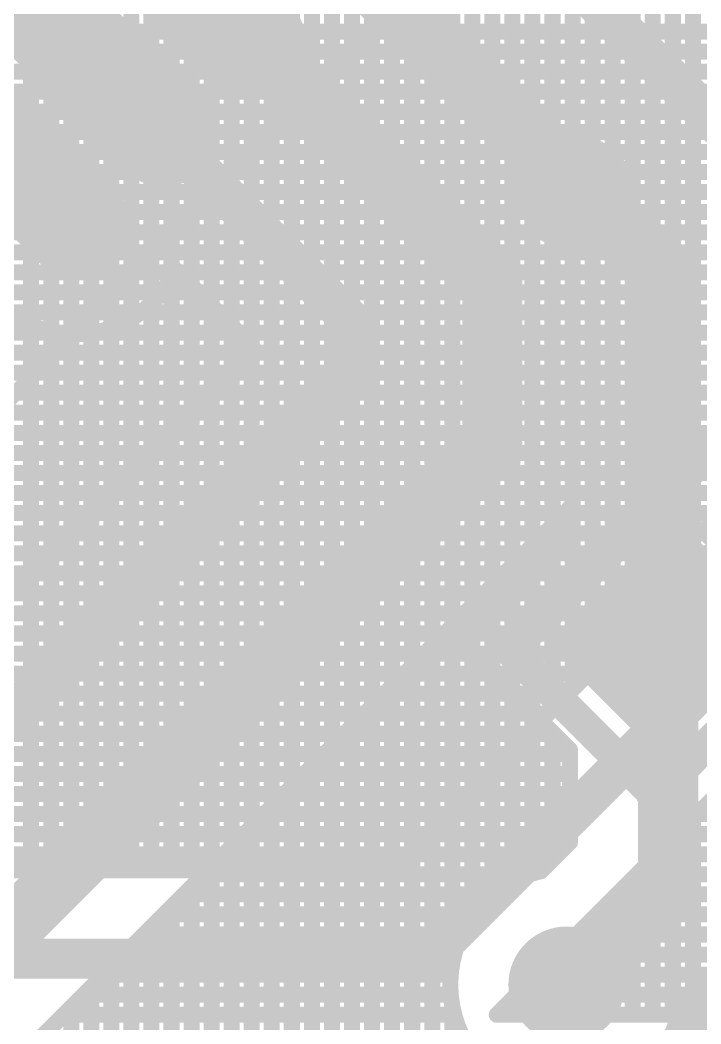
# Model space of a CAD drawing. Header units: millimetres. Extents: x 1.42 to 3.4, y 1.21 to 3.22.
# Drawn here: x 2.7572 to 2.927, y 1.5927 to 1.8429 of the extents above; entities that cross this region are included whole.
import ezdxf

# ---------------------------------------------------------------- set-up
doc = ezdxf.new("R2010")
doc.units = ezdxf.units.MM
doc.header["$MEASUREMENT"] = 0
for name, color, linetype in [('BottomLayer', 5, 'Continuous'), ('BottomSolder', 6, 'Continuous'), ('Mechanical15', 56, 'Continuous'), ('MultiLayer', 9, 'Continuous'), ('TopLayer', 1, 'Continuous'), ('TopOverlay', 2, 'Continuous'), ('TopPaste', 8, 'Continuous'), ('TopSolder', 216, 'Continuous'), ('ViaHoleLayer', 16, 'Continuous')]:
    doc.layers.add(name, color=color, linetype=linetype)

# ---------------------------------------------------------------- blocks, each defined once
blk = doc.blocks.new('XTAL1_1')
at = {"layer": 'TopOverlay', "const_width": 0.012}
blk.add_lwpolyline([(0.3, -0.06), (-0.1, -0.06)], dxfattribs=at)
blk = doc.blocks.new('C0603_18')
at = {"layer": 'TopLayer'}
for points in [[(-0.00992, -0.0175), (-0.00992, 0.0175), (-0.04992, -0.0175), (-0.04992, 0.0175)], [(0.04992, -0.0175), (0.04992, 0.0175), (0.00992, -0.0175), (0.00992, 0.0175)]]:
    blk.add_solid(points, dxfattribs=at)
at = {"layer": 'TopOverlay'}
for points, const_width in [([(0.06, 0.02559), (-0.06, 0.02559)], 0.00787), ([(-0.06, -0.02559), (-0.06, 0.02559)], 0.00787), ([(0.06, -0.02559), (0.06, 0.02559)], 0.00787), ([(-0.00394, -0.01181), (-0.00394, 0.00984)], 0.00591), ([(0.00394, -0.01181), (0.00394, 0.00984)], 0.00591), ([(0.06, -0.02559), (-0.06, -0.02559)], 0.00787)]:
    blk.add_lwpolyline(points, dxfattribs=dict(at, const_width=const_width))
for points, const_width in [([(-0.06197, 0.02559, 1), (-0.05803, 0.02559, 1)], 0.00394), ([(-0.06197, 0.02559, 1), (-0.05803, 0.02559, 1)], 0.00394), ([(0.05803, 0.02559, 1), (0.06197, 0.02559, 1)], 0.00394), ([(0.05803, 0.02559, 1), (0.06197, 0.02559, 1)], 0.00394), ([(-0.00541, 0.00984, 1), (-0.00246, 0.00984, 1)], 0.00295), ([(0.00246, 0.00984, 1), (0.00541, 0.00984, 1)], 0.00295), ([(-0.00541, -0.01181, 1), (-0.00246, -0.01181, 1)], 0.00295), ([(0.00246, -0.01181, 1), (0.00541, -0.01181, 1)], 0.00295), ([(-0.06197, -0.02559, 1), (-0.05803, -0.02559, 1)], 0.00394), ([(-0.06197, -0.02559, 1), (-0.05803, -0.02559, 1)], 0.00394), ([(0.05803, -0.02559, 1), (0.06197, -0.02559, 1)], 0.00394), ([(0.05803, -0.02559, 1), (0.06197, -0.02559, 1)], 0.00394)]:
    blk.add_lwpolyline(points, format="xyb", close=True, dxfattribs=dict(at, const_width=const_width))
at = {"layer": 'TopPaste'}
for points in [[(-0.00992, -0.0175), (-0.00992, 0.0175), (-0.04992, -0.0175), (-0.04992, 0.0175)], [(0.04992, -0.0175), (0.04992, 0.0175), (0.00992, -0.0175), (0.00992, 0.0175)]]:
    blk.add_solid(points, dxfattribs=at)
at = {"layer": 'TopSolder'}
for points in [[(-0.00742, -0.02), (-0.00742, 0.02), (-0.05242, -0.02), (-0.05242, 0.02)], [(0.05242, -0.02), (0.05242, 0.02), (0.00742, -0.02), (0.00742, 0.02)]]:
    blk.add_solid(points, dxfattribs=at)
blk = doc.blocks.new('44ML_N_21')
at = {"layer": 'Mechanical15', "const_width": 0.00394}
blk.add_lwpolyline([(-0.26575, -0.26575), (0.26575, -0.26575)], dxfattribs=at)
at = {"layer": 'TopLayer', "const_width": 0.02165}
for points in [[(-0.15748, -0.19882), (-0.15748, -0.24606)], [(-0.12598, -0.19882), (-0.12598, -0.24606)], [(-0.09449, -0.19882), (-0.09449, -0.24606)]]:
    blk.add_lwpolyline(points, dxfattribs=at)
at = {"layer": 'TopLayer', "const_width": 0.01083}
for points in [[(-0.1314, -0.19882, 1), (-0.12057, -0.19882, 1)], [(-0.16289, -0.24606, 1), (-0.15207, -0.24606, 1)], [(-0.1314, -0.24606, 1), (-0.12057, -0.24606, 1)], [(-0.0999, -0.24606, 1), (-0.08907, -0.24606, 1)]]:
    blk.add_lwpolyline(points, format="xyb", close=True, dxfattribs=at)
at = {"layer": 'TopPaste', "const_width": 0.02165}
for points in [[(-0.15748, -0.19882), (-0.15748, -0.24606)], [(-0.12598, -0.19882), (-0.12598, -0.24606)], [(-0.09449, -0.19882), (-0.09449, -0.24606)]]:
    blk.add_lwpolyline(points, dxfattribs=at)
at = {"layer": 'TopPaste', "const_width": 0.01083}
for points in [[(-0.1314, -0.19882, 1), (-0.12057, -0.19882, 1)], [(-0.16289, -0.24606, 1), (-0.15207, -0.24606, 1)], [(-0.1314, -0.24606, 1), (-0.12057, -0.24606, 1)], [(-0.0999, -0.24606, 1), (-0.08907, -0.24606, 1)]]:
    blk.add_lwpolyline(points, format="xyb", close=True, dxfattribs=at)
at = {"layer": 'TopSolder', "const_width": 0.02665}
for points in [[(-0.15748, -0.19882), (-0.15748, -0.24606)], [(-0.12598, -0.19882), (-0.12598, -0.24606)], [(-0.09449, -0.19882), (-0.09449, -0.24606)]]:
    blk.add_lwpolyline(points, dxfattribs=at)
at = {"layer": 'TopSolder', "const_width": 0.01333}
for points in [[(-0.13265, -0.19882, 1), (-0.11932, -0.19882, 1)], [(-0.16414, -0.24606, 1), (-0.15082, -0.24606, 1)], [(-0.13265, -0.24606, 1), (-0.11932, -0.24606, 1)], [(-0.10115, -0.24606, 1), (-0.08782, -0.24606, 1)]]:
    blk.add_lwpolyline(points, format="xyb", close=True, dxfattribs=at)

msp = doc.modelspace()

# ---------------------------------------------------------------- linework, layer by layer
at = {"layer": 'BottomLayer'}
for points, const_width in [([(2.845, 1.631), (2.845, 2.618)], 0.004), ([(2.85, 1.63111), (2.85, 2.618)], 0.004), ([(2.855, 1.63611), (2.855, 2.618)], 0.004), ([(2.86, 1.64111), (2.86, 2.618)], 0.004), ([(2.865, 1.64611), (2.865, 2.61439)], 0.004), ([(2.87, 1.65111), (2.87, 2.60939)], 0.004), ([(2.875, 1.65611), (2.875, 2.60439)], 0.004), ([(2.88, 1.66111), (2.88, 2.59939)], 0.004), ([(2.885, 1.66611), (2.885, 2.59439)], 0.004), ([(2.89, 1.67111), (2.89, 2.58939)], 0.004), ([(2.895, 1.67611), (2.895, 2.58439)], 0.004), ([(2.9, 1.68111), (2.9, 2.57939)], 0.004), ([(2.905, 1.68611), (2.905, 2.57439)], 0.004), ([(2.91, 1.69111), (2.91, 2.56939)], 0.004), ([(2.915, 1.69611), (2.915, 2.56439)], 0.004), ([(2.92, 1.70111), (2.92, 2.55939)], 0.004), ([(2.925, 1.70611), (2.925, 2.55439)], 0.004), ([(2.84, 1.631), (2.84, 2.42995)], 0.004), ([(2.835, 1.631), (2.835, 2.41984)], 0.004), ([(2.83, 1.631), (2.83, 2.41476)], 0.004), ([(2.82, 1.631), (2.82, 2.40963)], 0.004), ([(2.825, 1.631), (2.825, 2.41158)], 0.004), ([(2.815, 1.631), (2.815, 2.40866)], 0.004), ([(2.81, 1.631), (2.81, 2.40439)], 0.004), ([(2.805, 1.631), (2.805, 2.39939)], 0.004), ([(2.8, 1.631), (2.8, 2.39439)], 0.004), ([(2.795, 1.631), (2.795, 2.38939)], 0.004), ([(2.79, 1.631), (2.79, 2.38439)], 0.004), ([(2.785, 1.631), (2.785, 2.37939)], 0.004), ([(2.78, 1.631), (2.78, 2.37439)], 0.004), ([(2.775, 1.631), (2.775, 2.36939)], 0.004), ([(2.77, 1.631), (2.77, 2.36439)], 0.004), ([(2.765, 1.631), (2.765, 2.35939)], 0.004), ([(2.76, 1.631), (2.76, 2.35439)], 0.004), ([(2.54919, 1.84), (3.384, 1.84)], 0.004), ([(2.56458, 1.835), (3.384, 1.835)], 0.004), ([(2.57152, 1.83), (3.384, 1.83)], 0.004), ([(2.57652, 1.825), (3.384, 1.825)], 0.004), ([(2.58152, 1.82), (3.384, 1.82)], 0.004), ([(2.58652, 1.815), (3.384, 1.815)], 0.004), ([(2.59152, 1.81), (3.384, 1.81)], 0.004), ([(2.60565, 1.805), (3.384, 1.805)], 0.004), ([(2.61133, 1.8), (3.1563, 1.8)], 0.004), ([(2.61485, 1.795), (3.14786, 1.795)], 0.004), ([(2.61704, 1.79), (3.14212, 1.79)], 0.004), ([(2.61821, 1.785), (3.13786, 1.785)], 0.004), ([(2.61849, 1.78), (3.13461, 1.78)], 0.004), ([(2.61789, 1.775), (3.13216, 1.775)], 0.004), ([(2.61637, 1.77), (3.13038, 1.77)], 0.004), ([(2.61375, 1.765), (3.12919, 1.765)], 0.004), ([(2.60959, 1.76), (3.12856, 1.76)], 0.004), ([(2.60252, 1.755), (3.12844, 1.755)], 0.004), ([(2.362, 1.75), (3.12885, 1.75)], 0.004), ([(2.362, 1.745), (3.1298, 1.745)], 0.004), ([(2.362, 1.74), (3.13132, 1.74)], 0.004), ([(2.362, 1.735), (3.13347, 1.735)], 0.004), ([(2.362, 1.73), (2.95793, 1.73)], 0.004), ([(2.362, 1.725), (2.94404, 1.725)], 0.004), ([(2.84989, 1.631), (2.9424, 1.72352)], 0.004), ([(2.362, 1.72), (2.93889, 1.72)], 0.004), ([(2.362, 1.715), (2.93389, 1.715)], 0.004), ([(2.362, 1.71), (2.92889, 1.71)], 0.004), ([(2.859, 1.609), (2.958, 1.708)], 0.01), ([(2.362, 1.705), (2.92389, 1.705)], 0.004), ([(2.36311, 1.7), (2.91889, 1.7)], 0.004), ([(2.36811, 1.695), (2.91389, 1.695)], 0.004), ([(2.37311, 1.69), (2.90889, 1.69)], 0.004), ([(2.37811, 1.685), (2.90389, 1.685)], 0.004), ([(2.87611, 1.595), (2.96711, 1.686)], 0.004), ([(2.38311, 1.68), (2.89889, 1.68)], 0.004), ([(2.38811, 1.675), (2.89389, 1.675)], 0.004), ([(2.39311, 1.67), (2.88889, 1.67)], 0.004), ([(2.39811, 1.665), (2.88389, 1.665)], 0.004), ([(2.40311, 1.66), (2.87889, 1.66)], 0.004), ([(2.40811, 1.655), (2.87389, 1.655)], 0.004), ([(2.41311, 1.65), (2.86889, 1.65)], 0.004), ([(2.41811, 1.645), (2.86389, 1.645)], 0.004), ([(2.92611, 1.645), (2.99753, 1.645)], 0.004), ([(2.925, 1.595), (2.925, 1.64389)], 0.004), ([(2.42311, 1.64), (2.85889, 1.64)], 0.004), ([(2.92111, 1.64), (2.99402, 1.64)], 0.004), ([(2.92, 1.595), (2.92, 1.63889)], 0.004), ([(2.42811, 1.635), (2.85389, 1.635)], 0.004), ([(2.91611, 1.635), (2.99137, 1.635)], 0.004), ([(2.915, 1.595), (2.915, 1.63389)], 0.004), ([(2.43211, 1.631), (2.84989, 1.631)], 0.004), ([(2.91111, 1.63), (2.9894, 1.63)], 0.004), ([(2.91, 1.595), (2.91, 1.62889)], 0.004), ([(2.90611, 1.625), (2.98805, 1.625)], 0.004), ([(2.905, 1.595), (2.905, 1.62389)], 0.004), ([(2.9, 1.595), (2.9, 1.61889)], 0.004), ([(2.90111, 1.62), (2.98726, 1.62)], 0.004), ([(2.895, 1.595), (2.895, 1.61389)], 0.004), ([(2.89611, 1.615), (2.987, 1.615)], 0.004), ([(2.423, 1.609), (2.859, 1.609)], 0.01), ([(2.89, 1.595), (2.89, 1.60889)], 0.004), ([(2.89111, 1.61), (2.98726, 1.61)], 0.004), ([(2.885, 1.595), (2.885, 1.60389)], 0.004), ([(2.88611, 1.605), (2.98805, 1.605)], 0.004), ([(2.88, 1.595), (2.88, 1.59889)], 0.004), ([(2.88111, 1.6), (2.9894, 1.6)], 0.004), ([(2.87611, 1.595), (2.99137, 1.595)], 0.004), ([(2.87611, 1.595), (2.99137, 1.595)], 0.004)]:
    msp.add_lwpolyline(points, dxfattribs=dict(at, const_width=const_width))
for points, const_width in [([(2.89, 1.7995, 1), (2.902, 1.7995, 1)], 0.012), ([(2.92789, 1.71, 1), (2.92989, 1.71, 1)], 0.002), ([(2.92289, 1.705, 1), (2.92489, 1.705, 1)], 0.002), ([(2.924, 1.70611, 1), (2.926, 1.70611, 1)], 0.002), ([(2.91789, 1.7, 1), (2.91989, 1.7, 1)], 0.002), ([(2.919, 1.70111, 1), (2.921, 1.70111, 1)], 0.002), ([(2.91289, 1.695, 1), (2.91489, 1.695, 1)], 0.002), ([(2.914, 1.69611, 1), (2.916, 1.69611, 1)], 0.002), ([(2.90789, 1.69, 1), (2.90989, 1.69, 1)], 0.002), ([(2.909, 1.69111, 1), (2.911, 1.69111, 1)], 0.002), ([(2.90289, 1.685, 1), (2.90489, 1.685, 1)], 0.002), ([(2.904, 1.68611, 1), (2.906, 1.68611, 1)], 0.002), ([(2.89789, 1.68, 1), (2.89989, 1.68, 1)], 0.002), ([(2.899, 1.68111, 1), (2.901, 1.68111, 1)], 0.002), ([(2.89289, 1.675, 1), (2.89489, 1.675, 1)], 0.002), ([(2.894, 1.67611, 1), (2.896, 1.67611, 1)], 0.002), ([(2.88789, 1.67, 1), (2.88989, 1.67, 1)], 0.002), ([(2.889, 1.67111, 1), (2.891, 1.67111, 1)], 0.002), ([(2.88289, 1.665, 1), (2.88489, 1.665, 1)], 0.002), ([(2.884, 1.66611, 1), (2.886, 1.66611, 1)], 0.002), ([(2.87789, 1.66, 1), (2.87989, 1.66, 1)], 0.002), ([(2.879, 1.66111, 1), (2.881, 1.66111, 1)], 0.002), ([(2.87289, 1.655, 1), (2.87489, 1.655, 1)], 0.002), ([(2.874, 1.65611, 1), (2.876, 1.65611, 1)], 0.002), ([(2.86789, 1.65, 1), (2.86989, 1.65, 1)], 0.002), ([(2.869, 1.65111, 1), (2.871, 1.65111, 1)], 0.002), ([(2.86289, 1.645, 1), (2.86489, 1.645, 1)], 0.002), ([(2.864, 1.64611, 1), (2.866, 1.64611, 1)], 0.002), ([(2.92511, 1.645, 1), (2.92711, 1.645, 1)], 0.002), ([(2.924, 1.64389, 1), (2.926, 1.64389, 1)], 0.002), ([(2.85789, 1.64, 1), (2.85989, 1.64, 1)], 0.002), ([(2.859, 1.64111, 1), (2.861, 1.64111, 1)], 0.002), ([(2.92011, 1.64, 1), (2.92211, 1.64, 1)], 0.002), ([(2.919, 1.63889, 1), (2.921, 1.63889, 1)], 0.002), ([(2.85289, 1.635, 1), (2.85489, 1.635, 1)], 0.002), ([(2.854, 1.63611, 1), (2.856, 1.63611, 1)], 0.002), ([(2.91511, 1.635, 1), (2.91711, 1.635, 1)], 0.002), ([(2.914, 1.63389, 1), (2.916, 1.63389, 1)], 0.002), ([(2.759, 1.631, 1), (2.761, 1.631, 1)], 0.002), ([(2.764, 1.631, 1), (2.766, 1.631, 1)], 0.002), ([(2.769, 1.631, 1), (2.771, 1.631, 1)], 0.002), ([(2.774, 1.631, 1), (2.776, 1.631, 1)], 0.002), ([(2.779, 1.631, 1), (2.781, 1.631, 1)], 0.002), ([(2.784, 1.631, 1), (2.786, 1.631, 1)], 0.002), ([(2.789, 1.631, 1), (2.791, 1.631, 1)], 0.002), ([(2.794, 1.631, 1), (2.796, 1.631, 1)], 0.002), ([(2.799, 1.631, 1), (2.801, 1.631, 1)], 0.002), ([(2.804, 1.631, 1), (2.806, 1.631, 1)], 0.002), ([(2.809, 1.631, 1), (2.811, 1.631, 1)], 0.002), ([(2.814, 1.631, 1), (2.816, 1.631, 1)], 0.002), ([(2.819, 1.631, 1), (2.821, 1.631, 1)], 0.002), ([(2.824, 1.631, 1), (2.826, 1.631, 1)], 0.002), ([(2.829, 1.631, 1), (2.831, 1.631, 1)], 0.002), ([(2.834, 1.631, 1), (2.836, 1.631, 1)], 0.002), ([(2.839, 1.631, 1), (2.841, 1.631, 1)], 0.002), ([(2.844, 1.631, 1), (2.846, 1.631, 1)], 0.002), ([(2.84889, 1.631, 1), (2.85089, 1.631, 1)], 0.002), ([(2.84889, 1.631, 1), (2.85089, 1.631, 1)], 0.002), ([(2.849, 1.63111, 1), (2.851, 1.63111, 1)], 0.002), ([(2.91011, 1.63, 1), (2.91211, 1.63, 1)], 0.002), ([(2.909, 1.62889, 1), (2.911, 1.62889, 1)], 0.002), ([(2.90511, 1.625, 1), (2.90711, 1.625, 1)], 0.002), ([(2.904, 1.62389, 1), (2.906, 1.62389, 1)], 0.002), ([(2.899, 1.61889, 1), (2.901, 1.61889, 1)], 0.002), ([(2.90011, 1.62, 1), (2.90211, 1.62, 1)], 0.002), ([(2.894, 1.61389, 1), (2.896, 1.61389, 1)], 0.002), ([(2.89511, 1.615, 1), (2.89711, 1.615, 1)], 0.002), ([(2.8565, 1.609, 1), (2.8615, 1.609, 1)], 0.005), ([(2.8565, 1.609, 1), (2.8615, 1.609, 1)], 0.005), ([(2.8875, 1.6025, 1), (2.8995, 1.6025, 1)], 0.012), ([(2.889, 1.60889, 1), (2.891, 1.60889, 1)], 0.002), ([(2.89011, 1.61, 1), (2.89211, 1.61, 1)], 0.002), ([(2.884, 1.60389, 1), (2.886, 1.60389, 1)], 0.002), ([(2.88511, 1.605, 1), (2.88711, 1.605, 1)], 0.002), ([(2.879, 1.59889, 1), (2.881, 1.59889, 1)], 0.002), ([(2.88011, 1.6, 1), (2.88211, 1.6, 1)], 0.002), ([(2.87511, 1.595, 1), (2.87711, 1.595, 1)], 0.002), ([(2.87511, 1.595, 1), (2.87711, 1.595, 1)], 0.002), ([(2.87511, 1.595, 1), (2.87711, 1.595, 1)], 0.002), ([(2.879, 1.595, 1), (2.881, 1.595, 1)], 0.002), ([(2.884, 1.595, 1), (2.886, 1.595, 1)], 0.002), ([(2.889, 1.595, 1), (2.891, 1.595, 1)], 0.002), ([(2.894, 1.595, 1), (2.896, 1.595, 1)], 0.002), ([(2.899, 1.595, 1), (2.901, 1.595, 1)], 0.002), ([(2.904, 1.595, 1), (2.906, 1.595, 1)], 0.002), ([(2.909, 1.595, 1), (2.911, 1.595, 1)], 0.002), ([(2.914, 1.595, 1), (2.916, 1.595, 1)], 0.002), ([(2.919, 1.595, 1), (2.921, 1.595, 1)], 0.002), ([(2.924, 1.595, 1), (2.926, 1.595, 1)], 0.002)]:
    msp.add_lwpolyline(points, format="xyb", close=True, dxfattribs=dict(at, const_width=const_width))
at = {"layer": 'BottomSolder', "const_width": 0.0145}
for points in [[(2.88875, 1.7995, 1), (2.90325, 1.7995, 1)], [(2.88625, 1.6025, 1), (2.90075, 1.6025, 1)]]:
    msp.add_lwpolyline(points, format="xyb", close=True, dxfattribs=at)
at = {"layer": 'MultiLayer', "const_width": 0.012}
for points in [[(2.89, 1.7995, 1), (2.902, 1.7995, 1)], [(2.8875, 1.6025, 1), (2.8995, 1.6025, 1)]]:
    msp.add_lwpolyline(points, format="xyb", close=True, dxfattribs=at)
at = {"layer": 'TopLayer'}
for points, const_width in [([(2.84644, 1.90144), (2.96022, 1.78766)], 0.01), ([(2.82092, 1.87592), (2.91884, 1.77799)], 0.015), ([(2.79864, 1.85364), (2.875, 1.77729)], 0.015), ([(2.77637, 1.83137), (2.84, 1.76775)], 0.01), ([(2.875, 1.7365), (2.875, 1.77729)], 0.015), ([(2.91884, 1.68884), (2.91884, 1.77799)], 0.015), ([(2.79602, 1.78062), (2.81526, 1.76137)], 0.004), ([(2.795, 1.74111), (2.795, 1.77865)], 0.004), ([(2.8, 1.74611), (2.8, 1.77663)], 0.004), ([(2.79252, 1.775), (2.80163, 1.775)], 0.004), ([(2.79, 1.73611), (2.79, 1.77225)], 0.004), ([(2.805, 1.75111), (2.805, 1.77163)], 0.004), ([(2.78732, 1.77), (2.80663, 1.77)], 0.004), ([(2.84, 1.755), (2.84, 1.76775)], 0.01), ([(2.76, 1.70611), (2.76, 1.76676)], 0.004), ([(2.785, 1.73111), (2.785, 1.76846)], 0.004), ([(2.81, 1.75611), (2.81, 1.76663)], 0.004), ([(2.65039, 1.765), (2.76595, 1.765)], 0.004), ([(2.765, 1.71111), (2.765, 1.76518)], 0.004), ([(2.77, 1.71611), (2.77, 1.76458)], 0.004), ([(2.775, 1.72111), (2.775, 1.76489)], 0.004), ([(2.77567, 1.765), (2.81163, 1.765)], 0.004), ([(2.78, 1.72611), (2.78, 1.76614)], 0.004), ([(2.60959, 1.76), (2.81389, 1.76)], 0.004), ([(2.71489, 1.661), (2.81526, 1.76137)], 0.004), ([(2.724, 1.639), (2.84, 1.755)], 0.01), ([(2.60252, 1.755), (2.80889, 1.755)], 0.004), ([(2.52379, 1.75), (2.80389, 1.75)], 0.004), ([(2.52664, 1.745), (2.79889, 1.745)], 0.004), ([(2.7225, 1.584), (2.875, 1.7365)], 0.015), ([(2.52164, 1.74), (2.79389, 1.74)], 0.004), ([(2.51664, 1.735), (2.78889, 1.735)], 0.004), ([(2.51164, 1.73), (2.78389, 1.73)], 0.004), ([(2.50664, 1.725), (2.77889, 1.725)], 0.004), ([(2.89434, 1.71313), (2.89434, 1.72146)], 0.004), ([(2.50164, 1.72), (2.77389, 1.72)], 0.004), ([(2.73985, 1.5667), (2.8923, 1.71915)], 0.004), ([(2.89, 1.70879), (2.89, 1.71685)], 0.004), ([(2.49664, 1.715), (2.76889, 1.715)], 0.004), ([(2.88815, 1.715), (2.89434, 1.715)], 0.004), ([(2.86828, 1.68707), (2.89434, 1.71313)], 0.004), ([(2.885, 1.70379), (2.885, 1.71185)], 0.004), ([(2.49164, 1.71), (2.76389, 1.71)], 0.004), ([(2.88315, 1.71), (2.89121, 1.71)], 0.004), ([(2.88, 1.69879), (2.88, 1.70685)], 0.004), ([(2.48664, 1.705), (2.75889, 1.705)], 0.004), ([(2.87815, 1.705), (2.88621, 1.705)], 0.004), ([(2.875, 1.69379), (2.875, 1.70185)], 0.004), ([(2.87315, 1.7), (2.88121, 1.7)], 0.004), ([(2.87, 1.68879), (2.87, 1.69685)], 0.004), ([(2.86815, 1.695), (2.87621, 1.695)], 0.004), ([(2.91884, 1.62784), (2.91884, 1.68884)], 0.015), ([(2.865, 1.60786), (2.865, 1.69185)], 0.004), ([(2.875, 1.68036), (2.875, 1.69379)], 0.004), ([(2.86315, 1.69), (2.87121, 1.69)], 0.004), ([(2.86, 1.24039), (2.86, 1.68685)], 0.004), ([(2.86828, 1.68707), (2.89434, 1.66102)], 0.004), ([(2.87, 1.68536), (2.87, 1.68879)], 0.004), ([(2.85815, 1.685), (2.87036, 1.685)], 0.004), ([(2.87, 1.61949), (2.87, 1.68536)], 0.004), ([(2.855, 1.24039), (2.855, 1.68185)], 0.004), ([(2.85315, 1.68), (2.87536, 1.68)], 0.004), ([(2.875, 1.62483), (2.875, 1.68036)], 0.004), ([(2.85, 1.24039), (2.85, 1.67685)], 0.004), ([(2.84815, 1.675), (2.88036, 1.675)], 0.004), ([(2.88, 1.62817), (2.88, 1.67536)], 0.004), ([(2.845, 1.24039), (2.845, 1.67185)], 0.004), ([(2.84315, 1.67), (2.88536, 1.67)], 0.004), ([(2.885, 1.63023), (2.885, 1.67036)], 0.004), ([(2.84, 1.24039), (2.84, 1.66685)], 0.004), ([(2.83815, 1.665), (2.89036, 1.665)], 0.004), ([(2.89, 1.63365), (2.89, 1.66536)], 0.004), ([(2.835, 1.24039), (2.835, 1.66185)], 0.004), ([(2.83315, 1.66), (2.89434, 1.66)], 0.004), ([(2.89434, 1.63799), (2.89434, 1.66102)], 0.004), ([(2.83, 1.24039), (2.83, 1.65685)], 0.004), ([(2.82815, 1.655), (2.89434, 1.655)], 0.004), ([(2.825, 1.24039), (2.825, 1.65185)], 0.004), ([(2.82315, 1.65), (2.89434, 1.65)], 0.004), ([(2.82, 1.24039), (2.82, 1.64685)], 0.004), ([(2.81815, 1.645), (2.89434, 1.645)], 0.004), ([(2.815, 1.24039), (2.815, 1.64185)], 0.004), ([(2.81315, 1.64), (2.89434, 1.64)], 0.004), ([(2.81, 1.24039), (2.81, 1.63685)], 0.004), ([(2.88715, 1.6308), (2.89434, 1.63799)], 0.004), ([(2.80815, 1.635), (2.89135, 1.635)], 0.004), ([(2.805, 1.24039), (2.805, 1.63185)], 0.004), ([(2.8935, 1.6025), (2.91884, 1.62784)], 0.015), ([(2.80315, 1.63), (2.88429, 1.63)], 0.004), ([(2.8, 1.24039), (2.8, 1.62685)], 0.004), ([(2.79815, 1.625), (2.8752, 1.625)], 0.004), ([(2.795, 1.24039), (2.795, 1.62185)], 0.004), ([(2.79315, 1.62), (2.87038, 1.62)], 0.004), ([(2.79, 1.24039), (2.79, 1.61685)], 0.004), ([(2.78815, 1.615), (2.86733, 1.615)], 0.004), ([(2.785, 1.24039), (2.785, 1.61185)], 0.004), ([(2.78315, 1.61), (2.86549, 1.61)], 0.004), ([(2.9218, 1.59615), (2.93614, 1.6105)], 0.004), ([(2.78, 1.24039), (2.78, 1.60685)], 0.004), ([(2.8935, 1.5515), (2.8935, 1.6025)], 0.015), ([(2.77815, 1.605), (2.86461, 1.605)], 0.004), ([(2.775, 1.24039), (2.775, 1.60185)], 0.004), ([(2.77315, 1.6), (2.86461, 1.6)], 0.004), ([(2.925, 1.55465), (2.925, 1.59935)], 0.004), ([(2.92565, 1.6), (2.9894, 1.6)], 0.004), ([(2.77, 1.24039), (2.77, 1.59685)], 0.004), ([(2.865, 1.24039), (2.865, 1.59714)], 0.004), ([(2.76815, 1.595), (2.86549, 1.595)], 0.004), ([(2.92151, 1.595), (2.99137, 1.595)], 0.004), ([(2.765, 1.24039), (2.765, 1.59185)], 0.004)]:
    msp.add_lwpolyline(points, dxfattribs=dict(at, const_width=const_width))
for points, const_width in [([(2.77387, 1.83137, 1), (2.77887, 1.83137, 1)], 0.005), ([(2.89, 1.7995, 1), (2.902, 1.7995, 1)], 0.012), ([(2.87125, 1.77729, 1), (2.87875, 1.77729, 1)], 0.0075), ([(2.87125, 1.77729, 1), (2.87875, 1.77729, 1)], 0.0075), ([(2.91509, 1.77799, 1), (2.92259, 1.77799, 1)], 0.0075), ([(2.91509, 1.77799, 1), (2.92259, 1.77799, 1)], 0.0075), ([(2.79502, 1.78062, 1), (2.79702, 1.78062, 1)], 0.002), ([(2.79502, 1.78062, 1), (2.79702, 1.78062, 1)], 0.002), ([(2.794, 1.77865, 1), (2.796, 1.77865, 1)], 0.002), ([(2.799, 1.77663, 1), (2.801, 1.77663, 1)], 0.002), ([(2.79152, 1.775, 1), (2.79352, 1.775, 1)], 0.002), ([(2.80063, 1.775, 1), (2.80263, 1.775, 1)], 0.002), ([(2.789, 1.77225, 1), (2.791, 1.77225, 1)], 0.002), ([(2.804, 1.77163, 1), (2.806, 1.77163, 1)], 0.002), ([(2.78632, 1.77, 1), (2.78832, 1.77, 1)], 0.002), ([(2.80563, 1.77, 1), (2.80763, 1.77, 1)], 0.002), ([(2.8375, 1.76775, 1), (2.8425, 1.76775, 1)], 0.005), ([(2.8375, 1.76775, 1), (2.8425, 1.76775, 1)], 0.005), ([(2.759, 1.76676, 1), (2.761, 1.76676, 1)], 0.002), ([(2.784, 1.76846, 1), (2.786, 1.76846, 1)], 0.002), ([(2.809, 1.76663, 1), (2.811, 1.76663, 1)], 0.002), ([(2.764, 1.76518, 1), (2.766, 1.76518, 1)], 0.002), ([(2.76495, 1.765, 1), (2.76695, 1.765, 1)], 0.002), ([(2.769, 1.76458, 1), (2.771, 1.76458, 1)], 0.002), ([(2.774, 1.76489, 1), (2.776, 1.76489, 1)], 0.002), ([(2.77467, 1.765, 1), (2.77667, 1.765, 1)], 0.002), ([(2.779, 1.76614, 1), (2.781, 1.76614, 1)], 0.002), ([(2.81063, 1.765, 1), (2.81263, 1.765, 1)], 0.002), ([(2.81289, 1.76, 1), (2.81489, 1.76, 1)], 0.002), ([(2.81426, 1.76137, 1), (2.81626, 1.76137, 1)], 0.002), ([(2.81426, 1.76137, 1), (2.81626, 1.76137, 1)], 0.002), ([(2.8375, 1.755, 1), (2.8425, 1.755, 1)], 0.005), ([(2.8375, 1.755, 1), (2.8425, 1.755, 1)], 0.005), ([(2.80789, 1.755, 1), (2.80989, 1.755, 1)], 0.002), ([(2.809, 1.75611, 1), (2.811, 1.75611, 1)], 0.002), ([(2.80289, 1.75, 1), (2.80489, 1.75, 1)], 0.002), ([(2.804, 1.75111, 1), (2.806, 1.75111, 1)], 0.002), ([(2.79789, 1.745, 1), (2.79989, 1.745, 1)], 0.002), ([(2.799, 1.74611, 1), (2.801, 1.74611, 1)], 0.002), ([(2.87125, 1.7365, 1), (2.87875, 1.7365, 1)], 0.0075), ([(2.87125, 1.7365, 1), (2.87875, 1.7365, 1)], 0.0075), ([(2.79289, 1.74, 1), (2.79489, 1.74, 1)], 0.002), ([(2.794, 1.74111, 1), (2.796, 1.74111, 1)], 0.002), ([(2.78789, 1.735, 1), (2.78989, 1.735, 1)], 0.002), ([(2.789, 1.73611, 1), (2.791, 1.73611, 1)], 0.002), ([(2.78289, 1.73, 1), (2.78489, 1.73, 1)], 0.002), ([(2.784, 1.73111, 1), (2.786, 1.73111, 1)], 0.002), ([(2.77789, 1.725, 1), (2.77989, 1.725, 1)], 0.002), ([(2.779, 1.72611, 1), (2.781, 1.72611, 1)], 0.002), ([(2.89334, 1.72146, 1), (2.89534, 1.72146, 1)], 0.002), ([(2.89334, 1.72146, 1), (2.89534, 1.72146, 1)], 0.002), ([(2.89334, 1.72146, 1), (2.89534, 1.72146, 1)], 0.002), ([(2.77289, 1.72, 1), (2.77489, 1.72, 1)], 0.002), ([(2.774, 1.72111, 1), (2.776, 1.72111, 1)], 0.002), ([(2.8913, 1.71915, 1), (2.8933, 1.71915, 1)], 0.002), ([(2.8913, 1.71915, 1), (2.8933, 1.71915, 1)], 0.002), ([(2.89132, 1.71918, 1), (2.89332, 1.71918, 1)], 0.002), ([(2.889, 1.71685, 1), (2.891, 1.71685, 1)], 0.002), ([(2.76789, 1.715, 1), (2.76989, 1.715, 1)], 0.002), ([(2.769, 1.71611, 1), (2.771, 1.71611, 1)], 0.002), ([(2.88715, 1.715, 1), (2.88915, 1.715, 1)], 0.002), ([(2.89334, 1.715, 1), (2.89534, 1.715, 1)], 0.002), ([(2.884, 1.71185, 1), (2.886, 1.71185, 1)], 0.002), ([(2.89334, 1.71313, 1), (2.89534, 1.71313, 1)], 0.002), ([(2.89334, 1.71313, 1), (2.89534, 1.71313, 1)], 0.002), ([(2.76289, 1.71, 1), (2.76489, 1.71, 1)], 0.002), ([(2.764, 1.71111, 1), (2.766, 1.71111, 1)], 0.002), ([(2.88215, 1.71, 1), (2.88415, 1.71, 1)], 0.002), ([(2.89021, 1.71, 1), (2.89221, 1.71, 1)], 0.002), ([(2.879, 1.70685, 1), (2.881, 1.70685, 1)], 0.002), ([(2.889, 1.70879, 1), (2.891, 1.70879, 1)], 0.002), ([(2.75789, 1.705, 1), (2.75989, 1.705, 1)], 0.002), ([(2.759, 1.70611, 1), (2.761, 1.70611, 1)], 0.002), ([(2.87715, 1.705, 1), (2.87915, 1.705, 1)], 0.002), ([(2.88521, 1.705, 1), (2.88721, 1.705, 1)], 0.002), ([(2.874, 1.70185, 1), (2.876, 1.70185, 1)], 0.002), ([(2.884, 1.70379, 1), (2.886, 1.70379, 1)], 0.002), ([(2.87215, 1.7, 1), (2.87415, 1.7, 1)], 0.002), ([(2.88021, 1.7, 1), (2.88221, 1.7, 1)], 0.002), ([(2.869, 1.69685, 1), (2.871, 1.69685, 1)], 0.002), ([(2.879, 1.69879, 1), (2.881, 1.69879, 1)], 0.002), ([(2.86715, 1.695, 1), (2.86915, 1.695, 1)], 0.002), ([(2.87521, 1.695, 1), (2.87721, 1.695, 1)], 0.002), ([(2.91509, 1.68884, 1), (2.92259, 1.68884, 1)], 0.0075), ([(2.91509, 1.68884, 1), (2.92259, 1.68884, 1)], 0.0075), ([(2.864, 1.69185, 1), (2.866, 1.69185, 1)], 0.002), ([(2.874, 1.69379, 1), (2.876, 1.69379, 1)], 0.002), ([(2.874, 1.69379, 1), (2.876, 1.69379, 1)], 0.002), ([(2.86215, 1.69, 1), (2.86415, 1.69, 1)], 0.002), ([(2.87021, 1.69, 1), (2.87221, 1.69, 1)], 0.002), ([(2.859, 1.68685, 1), (2.861, 1.68685, 1)], 0.002), ([(2.86728, 1.68707, 1), (2.86928, 1.68707, 1)], 0.002), ([(2.86728, 1.68707, 1), (2.86928, 1.68707, 1)], 0.002), ([(2.869, 1.68879, 1), (2.871, 1.68879, 1)], 0.002), ([(2.869, 1.68879, 1), (2.871, 1.68879, 1)], 0.002), ([(2.85715, 1.685, 1), (2.85915, 1.685, 1)], 0.002), ([(2.869, 1.68536, 1), (2.871, 1.68536, 1)], 0.002), ([(2.869, 1.68536, 1), (2.871, 1.68536, 1)], 0.002), ([(2.86936, 1.685, 1), (2.87136, 1.685, 1)], 0.002), ([(2.854, 1.68185, 1), (2.856, 1.68185, 1)], 0.002), ([(2.85215, 1.68, 1), (2.85415, 1.68, 1)], 0.002), ([(2.874, 1.68036, 1), (2.876, 1.68036, 1)], 0.002), ([(2.874, 1.68036, 1), (2.876, 1.68036, 1)], 0.002), ([(2.87436, 1.68, 1), (2.87636, 1.68, 1)], 0.002), ([(2.849, 1.67685, 1), (2.851, 1.67685, 1)], 0.002), ([(2.84715, 1.675, 1), (2.84915, 1.675, 1)], 0.002), ([(2.879, 1.67536, 1), (2.881, 1.67536, 1)], 0.002), ([(2.87936, 1.675, 1), (2.88136, 1.675, 1)], 0.002), ([(2.844, 1.67185, 1), (2.846, 1.67185, 1)], 0.002), ([(2.84215, 1.67, 1), (2.84415, 1.67, 1)], 0.002), ([(2.884, 1.67036, 1), (2.886, 1.67036, 1)], 0.002), ([(2.88436, 1.67, 1), (2.88636, 1.67, 1)], 0.002), ([(2.839, 1.66685, 1), (2.841, 1.66685, 1)], 0.002), ([(2.83715, 1.665, 1), (2.83915, 1.665, 1)], 0.002), ([(2.889, 1.66536, 1), (2.891, 1.66536, 1)], 0.002), ([(2.88936, 1.665, 1), (2.89136, 1.665, 1)], 0.002), ([(2.834, 1.66185, 1), (2.836, 1.66185, 1)], 0.002), ([(2.83215, 1.66, 1), (2.83415, 1.66, 1)], 0.002), ([(2.89334, 1.66102, 1), (2.89534, 1.66102, 1)], 0.002), ([(2.89334, 1.66102, 1), (2.89534, 1.66102, 1)], 0.002), ([(2.89334, 1.66, 1), (2.89534, 1.66, 1)], 0.002), ([(2.829, 1.65685, 1), (2.831, 1.65685, 1)], 0.002), ([(2.82715, 1.655, 1), (2.82915, 1.655, 1)], 0.002), ([(2.89334, 1.655, 1), (2.89534, 1.655, 1)], 0.002), ([(2.824, 1.65185, 1), (2.826, 1.65185, 1)], 0.002), ([(2.82215, 1.65, 1), (2.82415, 1.65, 1)], 0.002), ([(2.89334, 1.65, 1), (2.89534, 1.65, 1)], 0.002), ([(2.819, 1.64685, 1), (2.821, 1.64685, 1)], 0.002), ([(2.81715, 1.645, 1), (2.81915, 1.645, 1)], 0.002), ([(2.89334, 1.645, 1), (2.89534, 1.645, 1)], 0.002), ([(2.814, 1.64185, 1), (2.816, 1.64185, 1)], 0.002), ([(2.81215, 1.64, 1), (2.81415, 1.64, 1)], 0.002), ([(2.89334, 1.64, 1), (2.89534, 1.64, 1)], 0.002), ([(2.809, 1.63685, 1), (2.811, 1.63685, 1)], 0.002), ([(2.89334, 1.63799, 1), (2.89534, 1.63799, 1)], 0.002), ([(2.89334, 1.63799, 1), (2.89534, 1.63799, 1)], 0.002), ([(2.80715, 1.635, 1), (2.80915, 1.635, 1)], 0.002), ([(2.89035, 1.635, 1), (2.89235, 1.635, 1)], 0.002), ([(2.804, 1.63185, 1), (2.806, 1.63185, 1)], 0.002), ([(2.889, 1.63365, 1), (2.891, 1.63365, 1)], 0.002), ([(2.91509, 1.62784, 1), (2.92259, 1.62784, 1)], 0.0075), ([(2.91509, 1.62784, 1), (2.92259, 1.62784, 1)], 0.0075), ([(2.80215, 1.63, 1), (2.80415, 1.63, 1)], 0.002), ([(2.88329, 1.63, 1), (2.88529, 1.63, 1)], 0.002), ([(2.884, 1.63023, 1), (2.886, 1.63023, 1)], 0.002), ([(2.88615, 1.6308, 1), (2.88815, 1.6308, 1)], 0.002), ([(2.88615, 1.6308, 1), (2.88815, 1.6308, 1)], 0.002), ([(2.799, 1.62685, 1), (2.801, 1.62685, 1)], 0.002), ([(2.879, 1.62817, 1), (2.881, 1.62817, 1)], 0.002), ([(2.79715, 1.625, 1), (2.79915, 1.625, 1)], 0.002), ([(2.874, 1.62483, 1), (2.876, 1.62483, 1)], 0.002), ([(2.8742, 1.625, 1), (2.8762, 1.625, 1)], 0.002), ([(2.794, 1.62185, 1), (2.796, 1.62185, 1)], 0.002), ([(2.79215, 1.62, 1), (2.79415, 1.62, 1)], 0.002), ([(2.869, 1.61949, 1), (2.871, 1.61949, 1)], 0.002), ([(2.86938, 1.62, 1), (2.87138, 1.62, 1)], 0.002), ([(2.789, 1.61685, 1), (2.791, 1.61685, 1)], 0.002), ([(2.78715, 1.615, 1), (2.78915, 1.615, 1)], 0.002), ([(2.86633, 1.615, 1), (2.86833, 1.615, 1)], 0.002), ([(2.784, 1.61185, 1), (2.786, 1.61185, 1)], 0.002), ([(2.8875, 1.6025, 1), (2.8995, 1.6025, 1)], 0.012), ([(2.78215, 1.61, 1), (2.78415, 1.61, 1)], 0.002), ([(2.86449, 1.61, 1), (2.86649, 1.61, 1)], 0.002), ([(2.779, 1.60685, 1), (2.781, 1.60685, 1)], 0.002), ([(2.864, 1.60786, 1), (2.866, 1.60786, 1)], 0.002), ([(2.88975, 1.6025, 1), (2.89725, 1.6025, 1)], 0.0075), ([(2.88975, 1.6025, 1), (2.89725, 1.6025, 1)], 0.0075), ([(2.77715, 1.605, 1), (2.77915, 1.605, 1)], 0.002), ([(2.86361, 1.605, 1), (2.86561, 1.605, 1)], 0.002), ([(2.774, 1.60185, 1), (2.776, 1.60185, 1)], 0.002), ([(2.77215, 1.6, 1), (2.77415, 1.6, 1)], 0.002), ([(2.86361, 1.6, 1), (2.86561, 1.6, 1)], 0.002), ([(2.924, 1.59935, 1), (2.926, 1.59935, 1)], 0.002), ([(2.92465, 1.6, 1), (2.92665, 1.6, 1)], 0.002), ([(2.769, 1.59685, 1), (2.771, 1.59685, 1)], 0.002), ([(2.864, 1.59714, 1), (2.866, 1.59714, 1)], 0.002), ([(2.76715, 1.595, 1), (2.76915, 1.595, 1)], 0.002), ([(2.86449, 1.595, 1), (2.86649, 1.595, 1)], 0.002), ([(2.92051, 1.595, 1), (2.92251, 1.595, 1)], 0.002), ([(2.9208, 1.59615, 1), (2.9228, 1.59615, 1)], 0.002), ([(2.9208, 1.59615, 1), (2.9228, 1.59615, 1)], 0.002), ([(2.764, 1.59185, 1), (2.766, 1.59185, 1)], 0.002)]:
    msp.add_lwpolyline(points, format="xyb", close=True, dxfattribs=dict(at, const_width=const_width))
at = {"layer": 'TopLayer', "const_width": 0.004}
for points in [[(2.79602, 1.78062, -0.52031), (2.75113, 1.77272)], [(2.89434, 1.72146, -0.0315), (2.8923, 1.71915)], [(2.89434, 1.72146, -0.031158), (2.89232, 1.71918)], [(2.869, 1.58698, -0.518867), (2.88715, 1.6308)], [(2.9218, 1.59615, -0.08614), (2.918, 1.58698)]]:
    msp.add_lwpolyline(points, format="xyb", dxfattribs=at)
at = {"layer": 'TopSolder', "const_width": 0.0145}
for points in [[(2.88875, 1.7995, 1), (2.90325, 1.7995, 1)], [(2.88625, 1.6025, 1), (2.90075, 1.6025, 1)]]:
    msp.add_lwpolyline(points, format="xyb", close=True, dxfattribs=at)
at = {"layer": 'ViaHoleLayer', "const_width": 0.006}
for points in [[(2.893, 1.7995, 1), (2.899, 1.7995, 1)], [(2.8905, 1.6025, 1), (2.8965, 1.6025, 1)]]:
    msp.add_lwpolyline(points, format="xyb", close=True, dxfattribs=at)

# ---------------------------------------------------------------- block references
for name, p, rotation in [('44ML_N_21', (2.70817, 2.07775), 45), ('XTAL1_1', (3.17642, 1.75642), 225), ('C0603_18', (2.94, 1.71), 225)]:
    msp.add_blockref(name, p, dxfattribs=dict(rotation=rotation))

doc.saveas('drawing.dxf')
